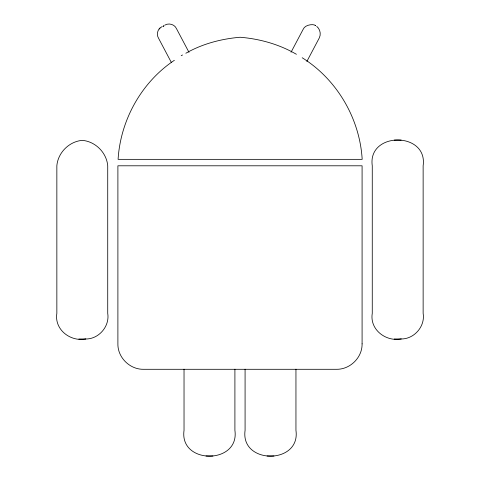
<?xml version="1.0" encoding="UTF-8"?>
<svg xmlns="http://www.w3.org/2000/svg" width="480" height="480" viewBox="0 0 480 480"><rect width="100%" height="100%" fill="white"/><g stroke="black" fill="none" stroke-linecap="round" stroke-linejoin="round"><path stroke-width="0.72" d="M291.036 52.242L303.15 29.334C304.866 24.696 313.356 23.682 315.516 25.518M306.864 61.446L319.32 37.884C321.234 34.026 320.064 29.046 316.734 26.352M159.222 28.89C157.008 31.488 156.774 35.49 158.616 38.358L171.366 62.478M159.936 28.116L162.174 26.532M159.09 29.034L160.038 28.008M174.378 60.3C141.528 82.176 120.486 120.054 118.092 159.348L362.178 159.348C359.772 118.476 336.96 79.464 302.19 57.744M181.206 55.692L182.532 54.99M185.85 53.244C202.41 43.812 221.22 38.868 240.132 37.254C259.824 38.862 279.282 44.328 296.412 54.294M164.814 25.134C168.882 22.686 174.786 24.354 176.586 28.86L188.994 52.326M401.178 338.976C414.246 339.096 425.37 326.262 423.138 313.332L423.138 165.798C428.046 131.424 367.35 131.424 372.264 165.798L372.264 313.332C369.528 329.634 385.866 341.922 401.178 338.976L394.218 338.976M85.752 338.994C98.85 339.15 109.89 326.25 107.724 313.332L107.724 165.798C106.644 152.682 95.406 141.438 82.284 140.364C69.168 141.438 57.924 152.682 56.85 165.798L56.85 313.332C54.186 329.616 70.404 341.964 85.752 338.994L78.822 338.994M184.032 369.204L184.032 430.338C179.124 464.718 239.814 464.718 234.906 430.338L234.906 369.204M245.082 369.204L245.082 430.338C240.168 464.718 300.864 464.718 295.95 430.338L295.95 369.204M401.16 140.136L394.236 140.136M206.004 456L212.934 456M267.054 456L273.978 456M315.18 25.368L315.498 25.548M362.088 343.854C362.364 357.534 350.064 369.588 336.432 369.294L143.55 369.294C129.924 369.588 117.618 357.534 117.894 343.854L117.894 165.798L362.088 165.798L362.088 343.854M163.17 26.256L164.046 25.8L163.212 26.226"/></g></svg>
